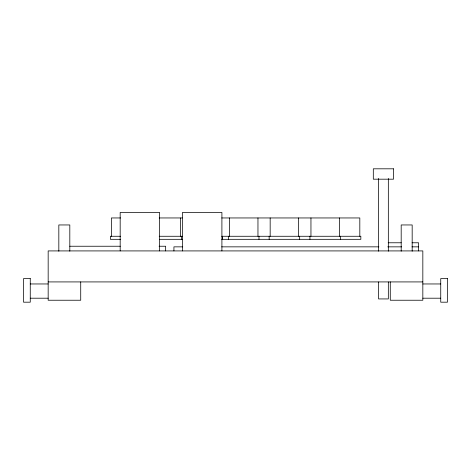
<?xml version="1.0" encoding="UTF-8"?>
<svg xmlns="http://www.w3.org/2000/svg" width="471" height="471" viewBox="0 0 471 471"><rect width="100%" height="100%" fill="white"/><g stroke="black" fill="none" stroke-linecap="round" stroke-linejoin="round"><path stroke-width="0.71" d="M120.57 217.955L111.391 217.955L111.391 236.271M159.204 217.955L182.295 217.955M221.741 217.955L359.815 217.955L359.815 236.271M120.57 236.271L110.373 236.271L110.373 239.321L120.547 239.321M159.204 236.271L182.306 236.271M221.676 236.271L360.833 236.271L360.833 239.321L221.676 239.321M159.781 239.321L182.306 239.321M388.192 242.777L401.221 242.777M412.078 242.777L418.595 242.777L418.595 250.919M69.779 246.239L120.282 246.239M159.068 246.239L165.657 246.239L165.657 250.919M182.742 246.851L173.929 246.851L173.929 250.919M221.67 246.851L378.92 246.851M387.733 246.851L401.692 246.851M411.984 246.851L418.595 246.851M48.166 281.923L422.834 281.923M30.262 283.96L48.166 283.96M422.834 283.96L440.738 283.96M30.262 298.202L48.166 298.202M422.834 298.202L440.738 298.202M412.172 251.214L412.172 224.955L401.186 224.955L401.186 251.214M390.276 281.923L390.276 300.233L422.834 300.233L422.834 250.919L48.166 250.919L48.166 300.233L80.724 300.233L80.724 281.923M388.334 178.45L388.334 251.184M388.334 282.035L388.334 298.932L378.566 298.932L378.566 282.035M378.566 178.45L378.566 251.184M340.456 236.271L340.456 239.321M339.438 217.955L339.438 236.271M310.954 217.955L310.954 236.271M309.936 236.271L309.936 239.321M299.668 236.271L299.668 239.321M298.649 217.955L298.649 236.271M270.166 217.955L270.166 236.271M269.153 236.271L269.153 239.321M258.979 236.271L258.979 239.321M257.961 217.955L257.961 236.271M229.477 217.955L229.477 236.271M228.459 236.271L228.459 239.321M222.371 236.271L222.371 239.321M221.906 250.919L221.906 212.462L182.436 212.462L182.436 250.919M181.582 236.271L181.582 239.321M180.564 217.955L180.564 236.271M159.645 250.919L159.645 212.462L120.176 212.462L120.176 250.919M69.814 251.214L69.814 224.955L58.828 224.955L58.828 251.214M393.515 168.812L373.309 168.812L373.309 179.186L393.515 179.186L393.515 168.812M30.262 278.585L23.55 278.585L23.55 302.188L30.262 302.188L30.262 278.585M447.45 278.585L440.738 278.585L440.738 302.188L447.45 302.188L447.45 278.585"/></g></svg>
